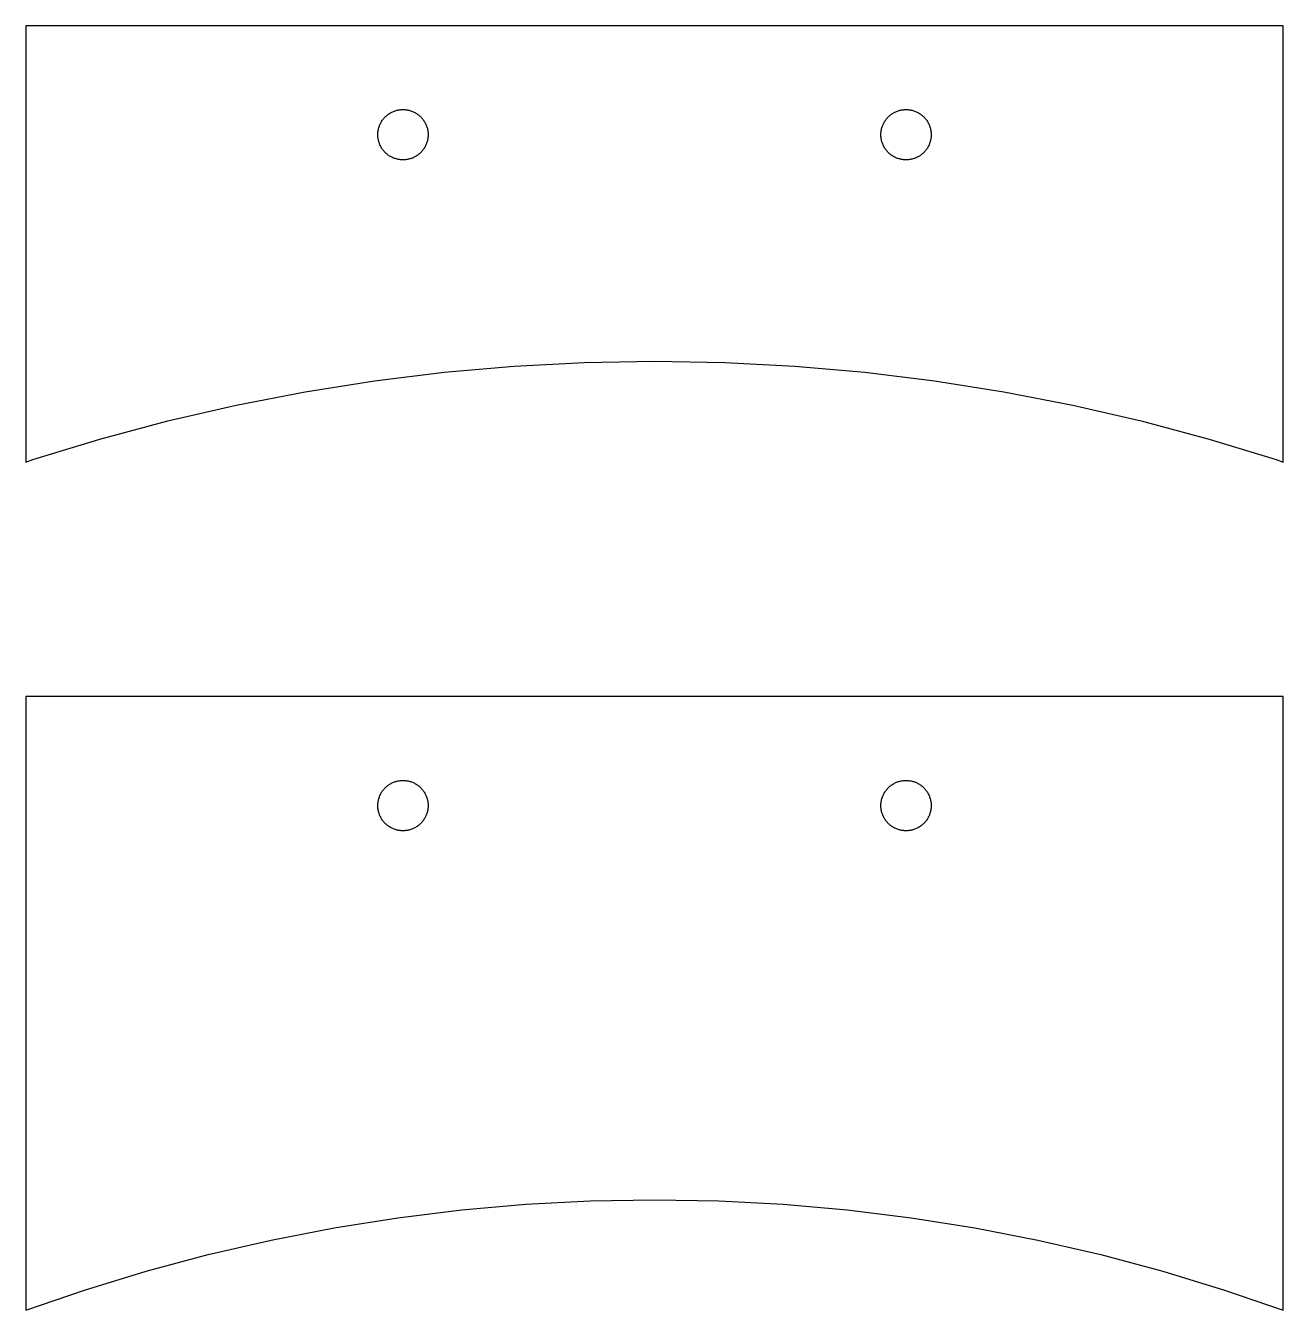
# Model space of a CAD drawing. Header units: metres. Extents: x -310 to 310, y -196 to 260.
# Drawn here: x -37.5 to 37.5, y 103.4 to 180 of the extents above; entities that cross this region are included whole.
import ezdxf

# ---------------------------------------------------------------- set-up
doc = ezdxf.new("R2010")
doc.units = ezdxf.units.M

msp = doc.modelspace()

# ---------------------------------------------------------------- linework, layer by layer
for p, q in [((37.5, 180), (-37.5, 180)), ((-37.5, 180), (-37.5, 153.983)), ((37.5, 153.983), (37.5, 180)), ((-16.0037, 174.615), (-15.9642, 174.649)), ((-15.9642, 174.649), (-15.9235, 174.682)), ((-15.9235, 174.682), (-15.8817, 174.714)), ((-15.8817, 174.714), (-15.8388, 174.744)), ((-15.8388, 174.744), (-15.7949, 174.772)), ((-15.7949, 174.772), (-15.75, 174.799)), ((-15.75, 174.799), (-15.7042, 174.824)), ((-15.7042, 174.824), (-15.6576, 174.848)), ((-15.6576, 174.848), (-15.6101, 174.87)), ((-15.6101, 174.87), (-15.5619, 174.891)), ((-15.5619, 174.891), (-15.513, 174.91)), ((-15.513, 174.91), (-15.4635, 174.927)), ((-15.4635, 174.927), (-15.4135, 174.942)), ((-15.4135, 174.942), (-15.3629, 174.955)), ((-15.3629, 174.955), (-15.3119, 174.967)), ((-15.3119, 174.967), (-15.2605, 174.977)), ((-15.2605, 174.977), (-15.2088, 174.985)), ((-15.2088, 174.985), (-15.1568, 174.992)), ((-15.1568, 174.992), (-15.1046, 174.996)), ((-15.1046, 174.996), (-15.0523, 174.999)), ((-15.0523, 174.999), (-15, 175)), ((-15, 175), (-14.9476, 174.999)), ((-14.9476, 174.999), (-14.8954, 174.996)), ((-14.8954, 174.996), (-14.8432, 174.992)), ((-14.8432, 174.992), (-14.7912, 174.985)), ((-14.7912, 174.985), (-14.7395, 174.977)), ((-14.7395, 174.977), (-14.6881, 174.967)), ((-14.6881, 174.967), (-14.6371, 174.955)), ((-14.6371, 174.955), (-14.5865, 174.942)), ((-14.5865, 174.942), (-14.5365, 174.927)), ((-14.5365, 174.927), (-14.487, 174.91)), ((-14.487, 174.91), (-14.4381, 174.891)), ((-14.4381, 174.891), (-14.3899, 174.87)), ((-14.3899, 174.87), (-14.3424, 174.848)), ((-14.3424, 174.848), (-14.2958, 174.824)), ((-14.2958, 174.824), (-14.25, 174.799)), ((-14.25, 174.799), (-14.2051, 174.772)), ((-14.2051, 174.772), (-14.1612, 174.744)), ((-14.1612, 174.744), (-14.1183, 174.714)), ((-14.1183, 174.714), (-14.0765, 174.682)), ((-14.0765, 174.682), (-14.0358, 174.649)), ((-14.0358, 174.649), (-13.9963, 174.615)), ((13.9963, 174.615), (14.0358, 174.649)), ((14.0358, 174.649), (14.0765, 174.682)), ((14.0765, 174.682), (14.1183, 174.714)), ((14.1183, 174.714), (14.1612, 174.744)), ((14.1612, 174.744), (14.2051, 174.772)), ((14.2051, 174.772), (14.25, 174.799)), ((14.25, 174.799), (14.2958, 174.824)), ((14.2958, 174.824), (14.3424, 174.848)), ((14.3424, 174.848), (14.3899, 174.87)), ((14.3899, 174.87), (14.4381, 174.891)), ((14.4381, 174.891), (14.487, 174.91)), ((14.487, 174.91), (14.5365, 174.927)), ((14.5365, 174.927), (14.5865, 174.942)), ((14.5865, 174.942), (14.6371, 174.955)), ((14.6371, 174.955), (14.6881, 174.967)), ((14.6881, 174.967), (14.7395, 174.977)), ((14.7395, 174.977), (14.7912, 174.985)), ((14.7912, 174.985), (14.8432, 174.992)), ((14.8432, 174.992), (14.8954, 174.996)), ((14.8954, 174.996), (14.9476, 174.999)), ((14.9476, 174.999), (15, 175)), ((15, 175), (15.0523, 174.999)), ((15.0523, 174.999), (15.1046, 174.996)), ((15.1046, 174.996), (15.1568, 174.992)), ((15.1568, 174.992), (15.2088, 174.985)), ((15.2088, 174.985), (15.2605, 174.977)), ((15.2605, 174.977), (15.3119, 174.967)), ((15.3119, 174.967), (15.3629, 174.955)), ((15.3629, 174.955), (15.4135, 174.942)), ((15.4135, 174.942), (15.4635, 174.927)), ((15.4635, 174.927), (15.513, 174.91)), ((15.513, 174.91), (15.5619, 174.891)), ((15.5619, 174.891), (15.6101, 174.87)), ((15.6101, 174.87), (15.6576, 174.848)), ((15.6576, 174.848), (15.7042, 174.824)), ((15.7042, 174.824), (15.75, 174.799)), ((15.75, 174.799), (15.7949, 174.772)), ((15.7949, 174.772), (15.8388, 174.744)), ((15.8388, 174.744), (15.8817, 174.714)), ((15.8817, 174.714), (15.9235, 174.682)), ((15.9235, 174.682), (15.9642, 174.649)), ((15.9642, 174.649), (16.0037, 174.615)), ((-16.4554, 173.863), (-16.4419, 173.913)), ((-16.4419, 173.913), (-16.4266, 173.964)), ((-16.4266, 173.964), (-16.4095, 174.013)), ((-16.4095, 174.013), (-16.3908, 174.062)), ((-16.3908, 174.062), (-16.3703, 174.11)), ((-16.3703, 174.11), (-16.3482, 174.158)), ((-16.3482, 174.158), (-16.3244, 174.204)), ((-16.3244, 174.204), (-16.299, 174.25)), ((-16.299, 174.25), (-16.2721, 174.295)), ((-16.2721, 174.295), (-16.2436, 174.339)), ((-16.2436, 174.339), (-16.2135, 174.382)), ((-16.2135, 174.382), (-16.182, 174.423)), ((-16.182, 174.423), (-16.1491, 174.464)), ((-16.1491, 174.464), (-16.1147, 174.504)), ((-16.1147, 174.504), (-16.079, 174.542)), ((-16.079, 174.542), (-16.042, 174.579)), ((-16.042, 174.579), (-16.0037, 174.615)), ((-13.9963, 174.615), (-13.958, 174.579)), ((-13.958, 174.579), (-13.921, 174.542)), ((-13.921, 174.542), (-13.8853, 174.504)), ((-13.8853, 174.504), (-13.8509, 174.464)), ((-13.8509, 174.464), (-13.818, 174.423)), ((-13.818, 174.423), (-13.7865, 174.382)), ((-13.7865, 174.382), (-13.7564, 174.339)), ((-13.7564, 174.339), (-13.7279, 174.295)), ((-13.7279, 174.295), (-13.701, 174.25)), ((-13.701, 174.25), (-13.6756, 174.204)), ((-13.6756, 174.204), (-13.6518, 174.158)), ((-13.6518, 174.158), (-13.6297, 174.11)), ((-13.6297, 174.11), (-13.6092, 174.062)), ((-13.6092, 174.062), (-13.5905, 174.013)), ((-13.5905, 174.013), (-13.5734, 173.964)), ((-13.5734, 173.964), (-13.5581, 173.913)), ((-13.5581, 173.913), (-13.5446, 173.863)), ((13.5446, 173.863), (13.5581, 173.913)), ((13.5581, 173.913), (13.5734, 173.964)), ((13.5734, 173.964), (13.5905, 174.013)), ((13.5905, 174.013), (13.6092, 174.062)), ((13.6092, 174.062), (13.6297, 174.11)), ((13.6297, 174.11), (13.6518, 174.158)), ((13.6518, 174.158), (13.6756, 174.204)), ((13.6756, 174.204), (13.701, 174.25)), ((13.701, 174.25), (13.7279, 174.295)), ((13.7279, 174.295), (13.7564, 174.339)), ((13.7564, 174.339), (13.7865, 174.382)), ((13.7865, 174.382), (13.818, 174.423)), ((13.818, 174.423), (13.8509, 174.464)), ((13.8509, 174.464), (13.8853, 174.504)), ((13.8853, 174.504), (13.921, 174.542)), ((13.921, 174.542), (13.958, 174.579)), ((13.958, 174.579), (13.9963, 174.615)), ((16.0037, 174.615), (16.042, 174.579)), ((16.042, 174.579), (16.079, 174.542)), ((16.079, 174.542), (16.1147, 174.504)), ((16.1147, 174.504), (16.1491, 174.464)), ((16.1491, 174.464), (16.182, 174.423)), ((16.182, 174.423), (16.2135, 174.382)), ((16.2135, 174.382), (16.2436, 174.339)), ((16.2436, 174.339), (16.2721, 174.295)), ((16.2721, 174.295), (16.299, 174.25)), ((16.299, 174.25), (16.3244, 174.204)), ((16.3244, 174.204), (16.3482, 174.158)), ((16.3482, 174.158), (16.3703, 174.11)), ((16.3703, 174.11), (16.3908, 174.062)), ((16.3908, 174.062), (16.4095, 174.013)), ((16.4095, 174.013), (16.4266, 173.964)), ((16.4266, 173.964), (16.4419, 173.913)), ((16.4419, 173.913), (16.4554, 173.863)), ((-16.5, 173.5), (-16.4991, 173.552)), ((-16.4991, 173.448), (-16.5, 173.5)), ((-16.4991, 173.552), (-16.4963, 173.605)), ((-16.4963, 173.395), (-16.4991, 173.448)), ((-16.4963, 173.605), (-16.4918, 173.657)), ((-16.4918, 173.343), (-16.4963, 173.395)), ((-16.4918, 173.657), (-16.4854, 173.709)), ((-16.4854, 173.291), (-16.4918, 173.343)), ((-16.4854, 173.709), (-16.4772, 173.76)), ((-16.4772, 173.24), (-16.4854, 173.291)), ((-16.4772, 173.76), (-16.4672, 173.812)), ((-16.4672, 173.188), (-16.4772, 173.24)), ((-16.4672, 173.812), (-16.4554, 173.863)), ((-16.4554, 173.137), (-16.4672, 173.188)), ((-16.4419, 173.087), (-16.4554, 173.137)), ((-13.5446, 173.137), (-13.5581, 173.087)), ((-13.5446, 173.863), (-13.5328, 173.812)), ((-13.5328, 173.188), (-13.5446, 173.137)), ((-13.5328, 173.812), (-13.5228, 173.76)), ((-13.5228, 173.24), (-13.5328, 173.188)), ((-13.5228, 173.76), (-13.5146, 173.709)), ((-13.5146, 173.291), (-13.5228, 173.24)), ((-13.5146, 173.709), (-13.5082, 173.657)), ((-13.5082, 173.343), (-13.5146, 173.291)), ((-13.5082, 173.657), (-13.5037, 173.605)), ((-13.5037, 173.395), (-13.5082, 173.343)), ((-13.5037, 173.605), (-13.5009, 173.552)), ((-13.5009, 173.448), (-13.5037, 173.395)), ((-13.5009, 173.552), (-13.5, 173.5)), ((-13.5, 173.5), (-13.5009, 173.448)), ((13.5, 173.5), (13.5009, 173.552)), ((13.5009, 173.448), (13.5, 173.5)), ((13.5009, 173.552), (13.5037, 173.605)), ((13.5037, 173.395), (13.5009, 173.448)), ((13.5037, 173.605), (13.5082, 173.657)), ((13.5082, 173.343), (13.5037, 173.395)), ((13.5082, 173.657), (13.5146, 173.709)), ((13.5146, 173.291), (13.5082, 173.343)), ((13.5146, 173.709), (13.5228, 173.76)), ((13.5228, 173.24), (13.5146, 173.291)), ((13.5228, 173.76), (13.5328, 173.812)), ((13.5328, 173.188), (13.5228, 173.24)), ((13.5328, 173.812), (13.5446, 173.863)), ((13.5446, 173.137), (13.5328, 173.188)), ((13.5581, 173.087), (13.5446, 173.137)), ((16.4554, 173.137), (16.4419, 173.087)), ((16.4554, 173.863), (16.4672, 173.812)), ((16.4672, 173.188), (16.4554, 173.137)), ((16.4672, 173.812), (16.4772, 173.76)), ((16.4772, 173.24), (16.4672, 173.188)), ((16.4772, 173.76), (16.4854, 173.709)), ((16.4854, 173.291), (16.4772, 173.24)), ((16.4854, 173.709), (16.4918, 173.657)), ((16.4918, 173.343), (16.4854, 173.291)), ((16.4918, 173.657), (16.4963, 173.605)), ((16.4963, 173.395), (16.4918, 173.343)), ((16.4963, 173.605), (16.4991, 173.552)), ((16.4991, 173.448), (16.4963, 173.395)), ((16.4991, 173.552), (16.5, 173.5)), ((16.5, 173.5), (16.4991, 173.448)), ((-16.4266, 173.036), (-16.4419, 173.087)), ((-16.4095, 172.987), (-16.4266, 173.036)), ((-16.3908, 172.938), (-16.4095, 172.987)), ((-16.3703, 172.89), (-16.3908, 172.938)), ((-16.3482, 172.842), (-16.3703, 172.89)), ((-16.3244, 172.796), (-16.3482, 172.842)), ((-16.299, 172.75), (-16.3244, 172.796)), ((-16.2721, 172.705), (-16.299, 172.75)), ((-16.2436, 172.661), (-16.2721, 172.705)), ((-16.2135, 172.618), (-16.2436, 172.661)), ((-16.182, 172.577), (-16.2135, 172.618)), ((-16.1491, 172.536), (-16.182, 172.577)), ((-16.1147, 172.496), (-16.1491, 172.536)), ((-16.079, 172.458), (-16.1147, 172.496)), ((-16.042, 172.421), (-16.079, 172.458)), ((-16.0037, 172.385), (-16.042, 172.421)), ((-15.9642, 172.351), (-16.0037, 172.385)), ((-15.9235, 172.318), (-15.9642, 172.351)), ((-14.0358, 172.351), (-14.0765, 172.318)), ((-13.9963, 172.385), (-14.0358, 172.351)), ((-13.958, 172.421), (-13.9963, 172.385)), ((-13.921, 172.458), (-13.958, 172.421)), ((-13.8853, 172.496), (-13.921, 172.458)), ((-13.8509, 172.536), (-13.8853, 172.496)), ((-13.818, 172.577), (-13.8509, 172.536)), ((-13.7865, 172.618), (-13.818, 172.577)), ((-13.7564, 172.661), (-13.7865, 172.618)), ((-13.7279, 172.705), (-13.7564, 172.661)), ((-13.701, 172.75), (-13.7279, 172.705)), ((-13.6756, 172.796), (-13.701, 172.75)), ((-13.6518, 172.842), (-13.6756, 172.796)), ((-13.6297, 172.89), (-13.6518, 172.842)), ((-13.6092, 172.938), (-13.6297, 172.89)), ((-13.5905, 172.987), (-13.6092, 172.938)), ((-13.5734, 173.036), (-13.5905, 172.987)), ((-13.5581, 173.087), (-13.5734, 173.036)), ((13.5734, 173.036), (13.5581, 173.087)), ((13.5905, 172.987), (13.5734, 173.036)), ((13.6092, 172.938), (13.5905, 172.987)), ((13.6297, 172.89), (13.6092, 172.938)), ((13.6518, 172.842), (13.6297, 172.89)), ((13.6756, 172.796), (13.6518, 172.842)), ((13.701, 172.75), (13.6756, 172.796)), ((13.7279, 172.705), (13.701, 172.75)), ((13.7564, 172.661), (13.7279, 172.705)), ((13.7865, 172.618), (13.7564, 172.661)), ((13.818, 172.577), (13.7865, 172.618)), ((13.8509, 172.536), (13.818, 172.577)), ((13.8853, 172.496), (13.8509, 172.536)), ((13.921, 172.458), (13.8853, 172.496)), ((13.958, 172.421), (13.921, 172.458)), ((13.9963, 172.385), (13.958, 172.421)), ((14.0358, 172.351), (13.9963, 172.385)), ((14.0765, 172.318), (14.0358, 172.351)), ((15.9642, 172.351), (15.9235, 172.318)), ((16.0037, 172.385), (15.9642, 172.351)), ((16.042, 172.421), (16.0037, 172.385)), ((16.079, 172.458), (16.042, 172.421)), ((16.1147, 172.496), (16.079, 172.458)), ((16.1491, 172.536), (16.1147, 172.496)), ((16.182, 172.577), (16.1491, 172.536)), ((16.2135, 172.618), (16.182, 172.577)), ((16.2436, 172.661), (16.2135, 172.618)), ((16.2721, 172.705), (16.2436, 172.661)), ((16.299, 172.75), (16.2721, 172.705)), ((16.3244, 172.796), (16.299, 172.75)), ((16.3482, 172.842), (16.3244, 172.796)), ((16.3703, 172.89), (16.3482, 172.842)), ((16.3908, 172.938), (16.3703, 172.89)), ((16.4095, 172.987), (16.3908, 172.938)), ((16.4266, 173.036), (16.4095, 172.987)), ((16.4419, 173.087), (16.4266, 173.036)), ((-15.8817, 172.286), (-15.9235, 172.318)), ((-15.8388, 172.256), (-15.8817, 172.286)), ((-15.7949, 172.228), (-15.8388, 172.256)), ((-15.75, 172.201), (-15.7949, 172.228)), ((-15.7042, 172.176), (-15.75, 172.201)), ((-15.6576, 172.152), (-15.7042, 172.176)), ((-15.6101, 172.13), (-15.6576, 172.152)), ((-15.5619, 172.109), (-15.6101, 172.13)), ((-15.513, 172.09), (-15.5619, 172.109)), ((-15.4635, 172.073), (-15.513, 172.09)), ((-15.4135, 172.058), (-15.4635, 172.073)), ((-15.3629, 172.045), (-15.4135, 172.058)), ((-15.3119, 172.033), (-15.3629, 172.045)), ((-15.2605, 172.023), (-15.3119, 172.033)), ((-15.2088, 172.015), (-15.2605, 172.023)), ((-15.1568, 172.008), (-15.2088, 172.015)), ((-15.1046, 172.004), (-15.1568, 172.008)), ((-15.0523, 172.001), (-15.1046, 172.004)), ((-15, 172), (-15.0523, 172.001)), ((-14.9476, 172.001), (-15, 172)), ((-14.8954, 172.004), (-14.9476, 172.001)), ((-14.8432, 172.008), (-14.8954, 172.004)), ((-14.7912, 172.015), (-14.8432, 172.008)), ((-14.7395, 172.023), (-14.7912, 172.015)), ((-14.6881, 172.033), (-14.7395, 172.023)), ((-14.6371, 172.045), (-14.6881, 172.033)), ((-14.5865, 172.058), (-14.6371, 172.045)), ((-14.5365, 172.073), (-14.5865, 172.058)), ((-14.487, 172.09), (-14.5365, 172.073)), ((-14.4381, 172.109), (-14.487, 172.09)), ((-14.3899, 172.13), (-14.4381, 172.109)), ((-14.3424, 172.152), (-14.3899, 172.13)), ((-14.2958, 172.176), (-14.3424, 172.152)), ((-14.25, 172.201), (-14.2958, 172.176)), ((-14.2051, 172.228), (-14.25, 172.201)), ((-14.1612, 172.256), (-14.2051, 172.228)), ((-14.1183, 172.286), (-14.1612, 172.256)), ((-14.0765, 172.318), (-14.1183, 172.286)), ((14.1183, 172.286), (14.0765, 172.318)), ((14.1612, 172.256), (14.1183, 172.286)), ((14.2051, 172.228), (14.1612, 172.256)), ((14.25, 172.201), (14.2051, 172.228)), ((14.2958, 172.176), (14.25, 172.201)), ((14.3424, 172.152), (14.2958, 172.176)), ((14.3899, 172.13), (14.3424, 172.152)), ((14.4381, 172.109), (14.3899, 172.13)), ((14.487, 172.09), (14.4381, 172.109)), ((14.5365, 172.073), (14.487, 172.09)), ((14.5865, 172.058), (14.5365, 172.073)), ((14.6371, 172.045), (14.5865, 172.058)), ((14.6881, 172.033), (14.6371, 172.045)), ((14.7395, 172.023), (14.6881, 172.033)), ((14.7912, 172.015), (14.7395, 172.023)), ((14.8432, 172.008), (14.7912, 172.015)), ((14.8954, 172.004), (14.8432, 172.008)), ((14.9476, 172.001), (14.8954, 172.004)), ((15, 172), (14.9476, 172.001)), ((15.0523, 172.001), (15, 172)), ((15.1046, 172.004), (15.0523, 172.001)), ((15.1568, 172.008), (15.1046, 172.004)), ((15.2088, 172.015), (15.1568, 172.008)), ((15.2605, 172.023), (15.2088, 172.015)), ((15.3119, 172.033), (15.2605, 172.023)), ((15.3629, 172.045), (15.3119, 172.033)), ((15.4135, 172.058), (15.3629, 172.045)), ((15.4635, 172.073), (15.4135, 172.058)), ((15.513, 172.09), (15.4635, 172.073)), ((15.5619, 172.109), (15.513, 172.09)), ((15.6101, 172.13), (15.5619, 172.109)), ((15.6576, 172.152), (15.6101, 172.13)), ((15.7042, 172.176), (15.6576, 172.152)), ((15.75, 172.201), (15.7042, 172.176)), ((15.7949, 172.228), (15.75, 172.201)), ((15.8388, 172.256), (15.7949, 172.228)), ((15.8817, 172.286), (15.8388, 172.256)), ((15.9235, 172.318), (15.8817, 172.286)), ((-16.7008, 158.832), (-12.5434, 159.343)), ((-12.5434, 159.343), (-8.3708, 159.708)), ((-8.3708, 159.708), (-4.1879, 159.927)), ((-4.1879, 159.927), (0, 160)), ((0, 160), (4.1879, 159.927)), ((4.1879, 159.927), (8.3708, 159.708)), ((8.3708, 159.708), (12.5434, 159.343)), ((12.5434, 159.343), (16.7008, 158.832)), ((-20.8378, 158.177), (-16.7008, 158.832)), ((16.7008, 158.832), (20.8378, 158.177)), ((-24.9494, 157.378), (-20.8378, 158.177)), ((20.8378, 158.177), (24.9494, 157.378)), ((-29.0306, 156.435), (-24.9494, 157.378)), ((24.9494, 157.378), (29.0306, 156.435)), ((-33.0765, 155.351), (-29.0306, 156.435)), ((29.0306, 156.435), (33.0765, 155.351)), ((-37.082, 154.127), (-33.0765, 155.351)), ((33.0765, 155.351), (37.082, 154.127)), ((-37.5, 153.983), (-37.082, 154.127)), ((37.082, 154.127), (37.5, 153.983)), ((37.5, 140), (-37.5, 140)), ((-37.5, 140), (-37.5, 103.408)), ((37.5, 103.408), (37.5, 140)), ((-15.75, 134.799), (-15.7042, 134.824)), ((-15.7042, 134.824), (-15.6576, 134.848)), ((-15.6576, 134.848), (-15.6101, 134.87)), ((-15.6101, 134.87), (-15.5619, 134.891)), ((-15.5619, 134.891), (-15.513, 134.91)), ((-15.513, 134.91), (-15.4635, 134.927)), ((-15.4635, 134.927), (-15.4135, 134.942)), ((-15.4135, 134.942), (-15.3629, 134.955)), ((-15.3629, 134.955), (-15.3119, 134.967)), ((-15.3119, 134.967), (-15.2605, 134.977)), ((-15.2605, 134.977), (-15.2088, 134.985)), ((-15.2088, 134.985), (-15.1568, 134.992)), ((-15.1568, 134.992), (-15.1046, 134.996)), ((-15.1046, 134.996), (-15.0523, 134.999)), ((-15.0523, 134.999), (-15, 135)), ((-15, 135), (-14.9476, 134.999)), ((-14.9476, 134.999), (-14.8954, 134.996)), ((-14.8954, 134.996), (-14.8432, 134.992)), ((-14.8432, 134.992), (-14.7912, 134.985)), ((-14.7912, 134.985), (-14.7395, 134.977)), ((-14.7395, 134.977), (-14.6881, 134.967)), ((-14.6881, 134.967), (-14.6371, 134.955)), ((-14.6371, 134.955), (-14.5865, 134.942)), ((-14.5865, 134.942), (-14.5365, 134.927)), ((-14.5365, 134.927), (-14.487, 134.91)), ((-14.487, 134.91), (-14.4381, 134.891)), ((-14.4381, 134.891), (-14.3899, 134.87)), ((-14.3899, 134.87), (-14.3424, 134.848)), ((-14.3424, 134.848), (-14.2958, 134.824)), ((-14.2958, 134.824), (-14.25, 134.799)), ((14.25, 134.799), (14.2958, 134.824)), ((14.2958, 134.824), (14.3424, 134.848)), ((14.3424, 134.848), (14.3899, 134.87)), ((14.3899, 134.87), (14.4381, 134.891)), ((14.4381, 134.891), (14.487, 134.91)), ((14.487, 134.91), (14.5365, 134.927)), ((14.5365, 134.927), (14.5865, 134.942)), ((14.5865, 134.942), (14.6371, 134.955)), ((14.6371, 134.955), (14.6881, 134.967)), ((14.6881, 134.967), (14.7395, 134.977)), ((14.7395, 134.977), (14.7912, 134.985)), ((14.7912, 134.985), (14.8432, 134.992)), ((14.8432, 134.992), (14.8954, 134.996)), ((14.8954, 134.996), (14.9476, 134.999)), ((14.9476, 134.999), (15, 135)), ((15, 135), (15.0523, 134.999)), ((15.0523, 134.999), (15.1046, 134.996)), ((15.1046, 134.996), (15.1568, 134.992)), ((15.1568, 134.992), (15.2088, 134.985)), ((15.2088, 134.985), (15.2605, 134.977)), ((15.2605, 134.977), (15.3119, 134.967)), ((15.3119, 134.967), (15.3629, 134.955)), ((15.3629, 134.955), (15.4135, 134.942)), ((15.4135, 134.942), (15.4635, 134.927)), ((15.4635, 134.927), (15.513, 134.91)), ((15.513, 134.91), (15.5619, 134.891)), ((15.5619, 134.891), (15.6101, 134.87)), ((15.6101, 134.87), (15.6576, 134.848)), ((15.6576, 134.848), (15.7042, 134.824)), ((15.7042, 134.824), (15.75, 134.799)), ((-16.4095, 134.013), (-16.3908, 134.062)), ((-16.3908, 134.062), (-16.3703, 134.11)), ((-16.3703, 134.11), (-16.3482, 134.158)), ((-16.3482, 134.158), (-16.3244, 134.204)), ((-16.3244, 134.204), (-16.299, 134.25)), ((-16.299, 134.25), (-16.2721, 134.295)), ((-16.2721, 134.295), (-16.2436, 134.339)), ((-16.2436, 134.339), (-16.2135, 134.382)), ((-16.2135, 134.382), (-16.182, 134.423)), ((-16.182, 134.423), (-16.1491, 134.464)), ((-16.1491, 134.464), (-16.1147, 134.504)), ((-16.1147, 134.504), (-16.079, 134.542)), ((-16.079, 134.542), (-16.042, 134.579)), ((-16.042, 134.579), (-16.0037, 134.615)), ((-16.0037, 134.615), (-15.9642, 134.649)), ((-15.9642, 134.649), (-15.9235, 134.682)), ((-15.9235, 134.682), (-15.8817, 134.714)), ((-15.8817, 134.714), (-15.8388, 134.744)), ((-15.8388, 134.744), (-15.7949, 134.772)), ((-15.7949, 134.772), (-15.75, 134.799)), ((-14.25, 134.799), (-14.2051, 134.772)), ((-14.2051, 134.772), (-14.1612, 134.744)), ((-14.1612, 134.744), (-14.1183, 134.714)), ((-14.1183, 134.714), (-14.0765, 134.682)), ((-14.0765, 134.682), (-14.0358, 134.649)), ((-14.0358, 134.649), (-13.9963, 134.615)), ((-13.9963, 134.615), (-13.958, 134.579)), ((-13.958, 134.579), (-13.921, 134.542)), ((-13.921, 134.542), (-13.8853, 134.504)), ((-13.8853, 134.504), (-13.8509, 134.464)), ((-13.8509, 134.464), (-13.818, 134.423)), ((-13.818, 134.423), (-13.7865, 134.382)), ((-13.7865, 134.382), (-13.7564, 134.339)), ((-13.7564, 134.339), (-13.7279, 134.295)), ((-13.7279, 134.295), (-13.701, 134.25)), ((-13.701, 134.25), (-13.6756, 134.204)), ((-13.6756, 134.204), (-13.6518, 134.158)), ((-13.6518, 134.158), (-13.6297, 134.11)), ((-13.6297, 134.11), (-13.6092, 134.062)), ((-13.6092, 134.062), (-13.5905, 134.013)), ((13.5905, 134.013), (13.6092, 134.062)), ((13.6092, 134.062), (13.6297, 134.11)), ((13.6297, 134.11), (13.6518, 134.158)), ((13.6518, 134.158), (13.6756, 134.204)), ((13.6756, 134.204), (13.701, 134.25)), ((13.701, 134.25), (13.7279, 134.295)), ((13.7279, 134.295), (13.7564, 134.339)), ((13.7564, 134.339), (13.7865, 134.382)), ((13.7865, 134.382), (13.818, 134.423)), ((13.818, 134.423), (13.8509, 134.464)), ((13.8509, 134.464), (13.8853, 134.504)), ((13.8853, 134.504), (13.921, 134.542)), ((13.921, 134.542), (13.958, 134.579)), ((13.958, 134.579), (13.9963, 134.615)), ((13.9963, 134.615), (14.0358, 134.649)), ((14.0358, 134.649), (14.0765, 134.682)), ((14.0765, 134.682), (14.1183, 134.714)), ((14.1183, 134.714), (14.1612, 134.744)), ((14.1612, 134.744), (14.2051, 134.772)), ((14.2051, 134.772), (14.25, 134.799)), ((15.75, 134.799), (15.7949, 134.772)), ((15.7949, 134.772), (15.8388, 134.744)), ((15.8388, 134.744), (15.8817, 134.714)), ((15.8817, 134.714), (15.9235, 134.682)), ((15.9235, 134.682), (15.9642, 134.649)), ((15.9642, 134.649), (16.0037, 134.615)), ((16.0037, 134.615), (16.042, 134.579)), ((16.042, 134.579), (16.079, 134.542)), ((16.079, 134.542), (16.1147, 134.504)), ((16.1147, 134.504), (16.1491, 134.464)), ((16.1491, 134.464), (16.182, 134.423)), ((16.182, 134.423), (16.2135, 134.382)), ((16.2135, 134.382), (16.2436, 134.339)), ((16.2436, 134.339), (16.2721, 134.295)), ((16.2721, 134.295), (16.299, 134.25)), ((16.299, 134.25), (16.3244, 134.204)), ((16.3244, 134.204), (16.3482, 134.158)), ((16.3482, 134.158), (16.3703, 134.11)), ((16.3703, 134.11), (16.3908, 134.062)), ((16.3908, 134.062), (16.4095, 134.013)), ((-16.5, 133.5), (-16.4991, 133.552)), ((-16.4991, 133.448), (-16.5, 133.5)), ((-16.4991, 133.552), (-16.4963, 133.605)), ((-16.4963, 133.395), (-16.4991, 133.448)), ((-16.4963, 133.605), (-16.4918, 133.657)), ((-16.4918, 133.343), (-16.4963, 133.395)), ((-16.4918, 133.657), (-16.4854, 133.709)), ((-16.4854, 133.291), (-16.4918, 133.343)), ((-16.4854, 133.709), (-16.4772, 133.76)), ((-16.4772, 133.24), (-16.4854, 133.291)), ((-16.4772, 133.76), (-16.4672, 133.812)), ((-16.4672, 133.812), (-16.4554, 133.863)), ((-16.4554, 133.863), (-16.4419, 133.913)), ((-16.4419, 133.913), (-16.4266, 133.964)), ((-16.4266, 133.964), (-16.4095, 134.013)), ((-13.5905, 134.013), (-13.5734, 133.964)), ((-13.5734, 133.964), (-13.5581, 133.913)), ((-13.5581, 133.913), (-13.5446, 133.863)), ((-13.5446, 133.863), (-13.5328, 133.812)), ((-13.5328, 133.812), (-13.5228, 133.76)), ((-13.5228, 133.76), (-13.5146, 133.709)), ((-13.5146, 133.291), (-13.5228, 133.24)), ((-13.5146, 133.709), (-13.5082, 133.657)), ((-13.5082, 133.343), (-13.5146, 133.291)), ((-13.5082, 133.657), (-13.5037, 133.605)), ((-13.5037, 133.395), (-13.5082, 133.343)), ((-13.5037, 133.605), (-13.5009, 133.552)), ((-13.5009, 133.448), (-13.5037, 133.395)), ((-13.5009, 133.552), (-13.5, 133.5)), ((-13.5, 133.5), (-13.5009, 133.448)), ((13.5, 133.5), (13.5009, 133.552)), ((13.5009, 133.448), (13.5, 133.5)), ((13.5009, 133.552), (13.5037, 133.605)), ((13.5037, 133.395), (13.5009, 133.448)), ((13.5037, 133.605), (13.5082, 133.657)), ((13.5082, 133.343), (13.5037, 133.395)), ((13.5082, 133.657), (13.5146, 133.709)), ((13.5146, 133.291), (13.5082, 133.343)), ((13.5146, 133.709), (13.5228, 133.76)), ((13.5228, 133.24), (13.5146, 133.291)), ((13.5228, 133.76), (13.5328, 133.812)), ((13.5328, 133.812), (13.5446, 133.863)), ((13.5446, 133.863), (13.5581, 133.913)), ((13.5581, 133.913), (13.5734, 133.964)), ((13.5734, 133.964), (13.5905, 134.013)), ((16.4095, 134.013), (16.4266, 133.964)), ((16.4266, 133.964), (16.4419, 133.913)), ((16.4419, 133.913), (16.4554, 133.863)), ((16.4554, 133.863), (16.4672, 133.812)), ((16.4672, 133.812), (16.4772, 133.76)), ((16.4772, 133.76), (16.4854, 133.709)), ((16.4854, 133.291), (16.4772, 133.24)), ((16.4854, 133.709), (16.4918, 133.657)), ((16.4918, 133.343), (16.4854, 133.291)), ((16.4918, 133.657), (16.4963, 133.605)), ((16.4963, 133.395), (16.4918, 133.343)), ((16.4963, 133.605), (16.4991, 133.552)), ((16.4991, 133.448), (16.4963, 133.395)), ((16.4991, 133.552), (16.5, 133.5)), ((16.5, 133.5), (16.4991, 133.448)), ((-16.4672, 133.188), (-16.4772, 133.24)), ((-16.4554, 133.137), (-16.4672, 133.188)), ((-16.4419, 133.087), (-16.4554, 133.137)), ((-16.4266, 133.036), (-16.4419, 133.087)), ((-16.4095, 132.987), (-16.4266, 133.036)), ((-16.3908, 132.938), (-16.4095, 132.987)), ((-16.3703, 132.89), (-16.3908, 132.938)), ((-16.3482, 132.842), (-16.3703, 132.89)), ((-16.3244, 132.796), (-16.3482, 132.842)), ((-16.299, 132.75), (-16.3244, 132.796)), ((-16.2721, 132.705), (-16.299, 132.75)), ((-16.2436, 132.661), (-16.2721, 132.705)), ((-16.2135, 132.618), (-16.2436, 132.661)), ((-16.182, 132.577), (-16.2135, 132.618)), ((-16.1491, 132.536), (-16.182, 132.577)), ((-16.1147, 132.496), (-16.1491, 132.536)), ((-13.8509, 132.536), (-13.8853, 132.496)), ((-13.818, 132.577), (-13.8509, 132.536)), ((-13.7865, 132.618), (-13.818, 132.577)), ((-13.7564, 132.661), (-13.7865, 132.618)), ((-13.7279, 132.705), (-13.7564, 132.661)), ((-13.701, 132.75), (-13.7279, 132.705)), ((-13.6756, 132.796), (-13.701, 132.75)), ((-13.6518, 132.842), (-13.6756, 132.796)), ((-13.6297, 132.89), (-13.6518, 132.842)), ((-13.6092, 132.938), (-13.6297, 132.89)), ((-13.5905, 132.987), (-13.6092, 132.938)), ((-13.5734, 133.036), (-13.5905, 132.987)), ((-13.5581, 133.087), (-13.5734, 133.036)), ((-13.5446, 133.137), (-13.5581, 133.087)), ((-13.5328, 133.188), (-13.5446, 133.137)), ((-13.5228, 133.24), (-13.5328, 133.188)), ((13.5328, 133.188), (13.5228, 133.24)), ((13.5446, 133.137), (13.5328, 133.188)), ((13.5581, 133.087), (13.5446, 133.137)), ((13.5734, 133.036), (13.5581, 133.087)), ((13.5905, 132.987), (13.5734, 133.036)), ((13.6092, 132.938), (13.5905, 132.987)), ((13.6297, 132.89), (13.6092, 132.938)), ((13.6518, 132.842), (13.6297, 132.89)), ((13.6756, 132.796), (13.6518, 132.842)), ((13.701, 132.75), (13.6756, 132.796)), ((13.7279, 132.705), (13.701, 132.75)), ((13.7564, 132.661), (13.7279, 132.705)), ((13.7865, 132.618), (13.7564, 132.661)), ((13.818, 132.577), (13.7865, 132.618)), ((13.8509, 132.536), (13.818, 132.577)), ((13.8853, 132.496), (13.8509, 132.536)), ((16.1491, 132.536), (16.1147, 132.496)), ((16.182, 132.577), (16.1491, 132.536)), ((16.2135, 132.618), (16.182, 132.577)), ((16.2436, 132.661), (16.2135, 132.618)), ((16.2721, 132.705), (16.2436, 132.661)), ((16.299, 132.75), (16.2721, 132.705)), ((16.3244, 132.796), (16.299, 132.75)), ((16.3482, 132.842), (16.3244, 132.796)), ((16.3703, 132.89), (16.3482, 132.842)), ((16.3908, 132.938), (16.3703, 132.89)), ((16.4095, 132.987), (16.3908, 132.938)), ((16.4266, 133.036), (16.4095, 132.987)), ((16.4419, 133.087), (16.4266, 133.036)), ((16.4554, 133.137), (16.4419, 133.087)), ((16.4672, 133.188), (16.4554, 133.137)), ((16.4772, 133.24), (16.4672, 133.188)), ((-16.079, 132.458), (-16.1147, 132.496)), ((-16.042, 132.421), (-16.079, 132.458)), ((-16.0037, 132.385), (-16.042, 132.421)), ((-15.9642, 132.351), (-16.0037, 132.385)), ((-15.9235, 132.318), (-15.9642, 132.351)), ((-15.8817, 132.286), (-15.9235, 132.318)), ((-15.8388, 132.256), (-15.8817, 132.286)), ((-15.7949, 132.228), (-15.8388, 132.256)), ((-15.75, 132.201), (-15.7949, 132.228)), ((-15.7042, 132.176), (-15.75, 132.201)), ((-15.6576, 132.152), (-15.7042, 132.176)), ((-15.6101, 132.13), (-15.6576, 132.152)), ((-15.5619, 132.109), (-15.6101, 132.13)), ((-15.513, 132.09), (-15.5619, 132.109)), ((-15.4635, 132.073), (-15.513, 132.09)), ((-15.4135, 132.058), (-15.4635, 132.073)), ((-15.3629, 132.045), (-15.4135, 132.058)), ((-15.3119, 132.033), (-15.3629, 132.045)), ((-15.2605, 132.023), (-15.3119, 132.033)), ((-15.2088, 132.015), (-15.2605, 132.023)), ((-15.1568, 132.008), (-15.2088, 132.015)), ((-15.1046, 132.004), (-15.1568, 132.008)), ((-15.0523, 132.001), (-15.1046, 132.004)), ((-15, 132), (-15.0523, 132.001)), ((-14.9476, 132.001), (-15, 132)), ((-14.8954, 132.004), (-14.9476, 132.001)), ((-14.8432, 132.008), (-14.8954, 132.004)), ((-14.7912, 132.015), (-14.8432, 132.008)), ((-14.7395, 132.023), (-14.7912, 132.015)), ((-14.6881, 132.033), (-14.7395, 132.023)), ((-14.6371, 132.045), (-14.6881, 132.033)), ((-14.5865, 132.058), (-14.6371, 132.045)), ((-14.5365, 132.073), (-14.5865, 132.058)), ((-14.487, 132.09), (-14.5365, 132.073)), ((-14.4381, 132.109), (-14.487, 132.09)), ((-14.3899, 132.13), (-14.4381, 132.109)), ((-14.3424, 132.152), (-14.3899, 132.13)), ((-14.2958, 132.176), (-14.3424, 132.152)), ((-14.25, 132.201), (-14.2958, 132.176)), ((-14.2051, 132.228), (-14.25, 132.201)), ((-14.1612, 132.256), (-14.2051, 132.228)), ((-14.1183, 132.286), (-14.1612, 132.256)), ((-14.0765, 132.318), (-14.1183, 132.286)), ((-14.0358, 132.351), (-14.0765, 132.318)), ((-13.9963, 132.385), (-14.0358, 132.351)), ((-13.958, 132.421), (-13.9963, 132.385)), ((-13.921, 132.458), (-13.958, 132.421)), ((-13.8853, 132.496), (-13.921, 132.458)), ((13.921, 132.458), (13.8853, 132.496)), ((13.958, 132.421), (13.921, 132.458)), ((13.9963, 132.385), (13.958, 132.421)), ((14.0358, 132.351), (13.9963, 132.385)), ((14.0765, 132.318), (14.0358, 132.351)), ((14.1183, 132.286), (14.0765, 132.318)), ((14.1612, 132.256), (14.1183, 132.286)), ((14.2051, 132.228), (14.1612, 132.256)), ((14.25, 132.201), (14.2051, 132.228)), ((14.2958, 132.176), (14.25, 132.201)), ((14.3424, 132.152), (14.2958, 132.176)), ((14.3899, 132.13), (14.3424, 132.152)), ((14.4381, 132.109), (14.3899, 132.13)), ((14.487, 132.09), (14.4381, 132.109)), ((14.5365, 132.073), (14.487, 132.09)), ((14.5865, 132.058), (14.5365, 132.073)), ((14.6371, 132.045), (14.5865, 132.058)), ((14.6881, 132.033), (14.6371, 132.045)), ((14.7395, 132.023), (14.6881, 132.033)), ((14.7912, 132.015), (14.7395, 132.023)), ((14.8432, 132.008), (14.7912, 132.015)), ((14.8954, 132.004), (14.8432, 132.008)), ((14.9476, 132.001), (14.8954, 132.004)), ((15, 132), (14.9476, 132.001)), ((15.0523, 132.001), (15, 132)), ((15.1046, 132.004), (15.0523, 132.001)), ((15.1568, 132.008), (15.1046, 132.004)), ((15.2088, 132.015), (15.1568, 132.008)), ((15.2605, 132.023), (15.2088, 132.015)), ((15.3119, 132.033), (15.2605, 132.023)), ((15.3629, 132.045), (15.3119, 132.033)), ((15.4135, 132.058), (15.3629, 132.045)), ((15.4635, 132.073), (15.4135, 132.058)), ((15.513, 132.09), (15.4635, 132.073)), ((15.5619, 132.109), (15.513, 132.09)), ((15.6101, 132.13), (15.5619, 132.109)), ((15.6576, 132.152), (15.6101, 132.13)), ((15.7042, 132.176), (15.6576, 132.152)), ((15.75, 132.201), (15.7042, 132.176)), ((15.7949, 132.228), (15.75, 132.201)), ((15.8388, 132.256), (15.7949, 132.228)), ((15.8817, 132.286), (15.8388, 132.256)), ((15.9235, 132.318), (15.8817, 132.286)), ((15.9642, 132.351), (15.9235, 132.318)), ((16.0037, 132.385), (15.9642, 132.351)), ((16.042, 132.421), (16.0037, 132.385)), ((16.079, 132.458), (16.042, 132.421)), ((16.1147, 132.496), (16.079, 132.458)), ((-11.4981, 109.397), (-7.6732, 109.732)), ((-7.6732, 109.732), (-3.8389, 109.933)), ((-3.8389, 109.933), (0, 110)), ((0, 110), (3.8389, 109.933)), ((3.8389, 109.933), (7.6732, 109.732)), ((7.6732, 109.732), (11.4981, 109.397)), ((-19.1013, 108.329), (-15.309, 108.929)), ((-15.309, 108.929), (-11.4981, 109.397)), ((11.4981, 109.397), (15.309, 108.929)), ((15.309, 108.929), (19.1013, 108.329)), ((-22.8703, 107.596), (-19.1013, 108.329)), ((19.1013, 108.329), (22.8703, 107.596)), ((-26.6114, 106.733), (-22.8703, 107.596)), ((22.8703, 107.596), (26.6114, 106.733)), ((-30.3201, 105.739), (-26.6114, 106.733)), ((26.6114, 106.733), (30.3201, 105.739)), ((-33.9919, 104.616), (-30.3201, 105.739)), ((30.3201, 105.739), (33.9919, 104.616)), ((-37.5, 103.408), (-33.9919, 104.616)), ((33.9919, 104.616), (37.5, 103.408))]:
    msp.add_line(p, q)

doc.saveas('drawing.dxf')
